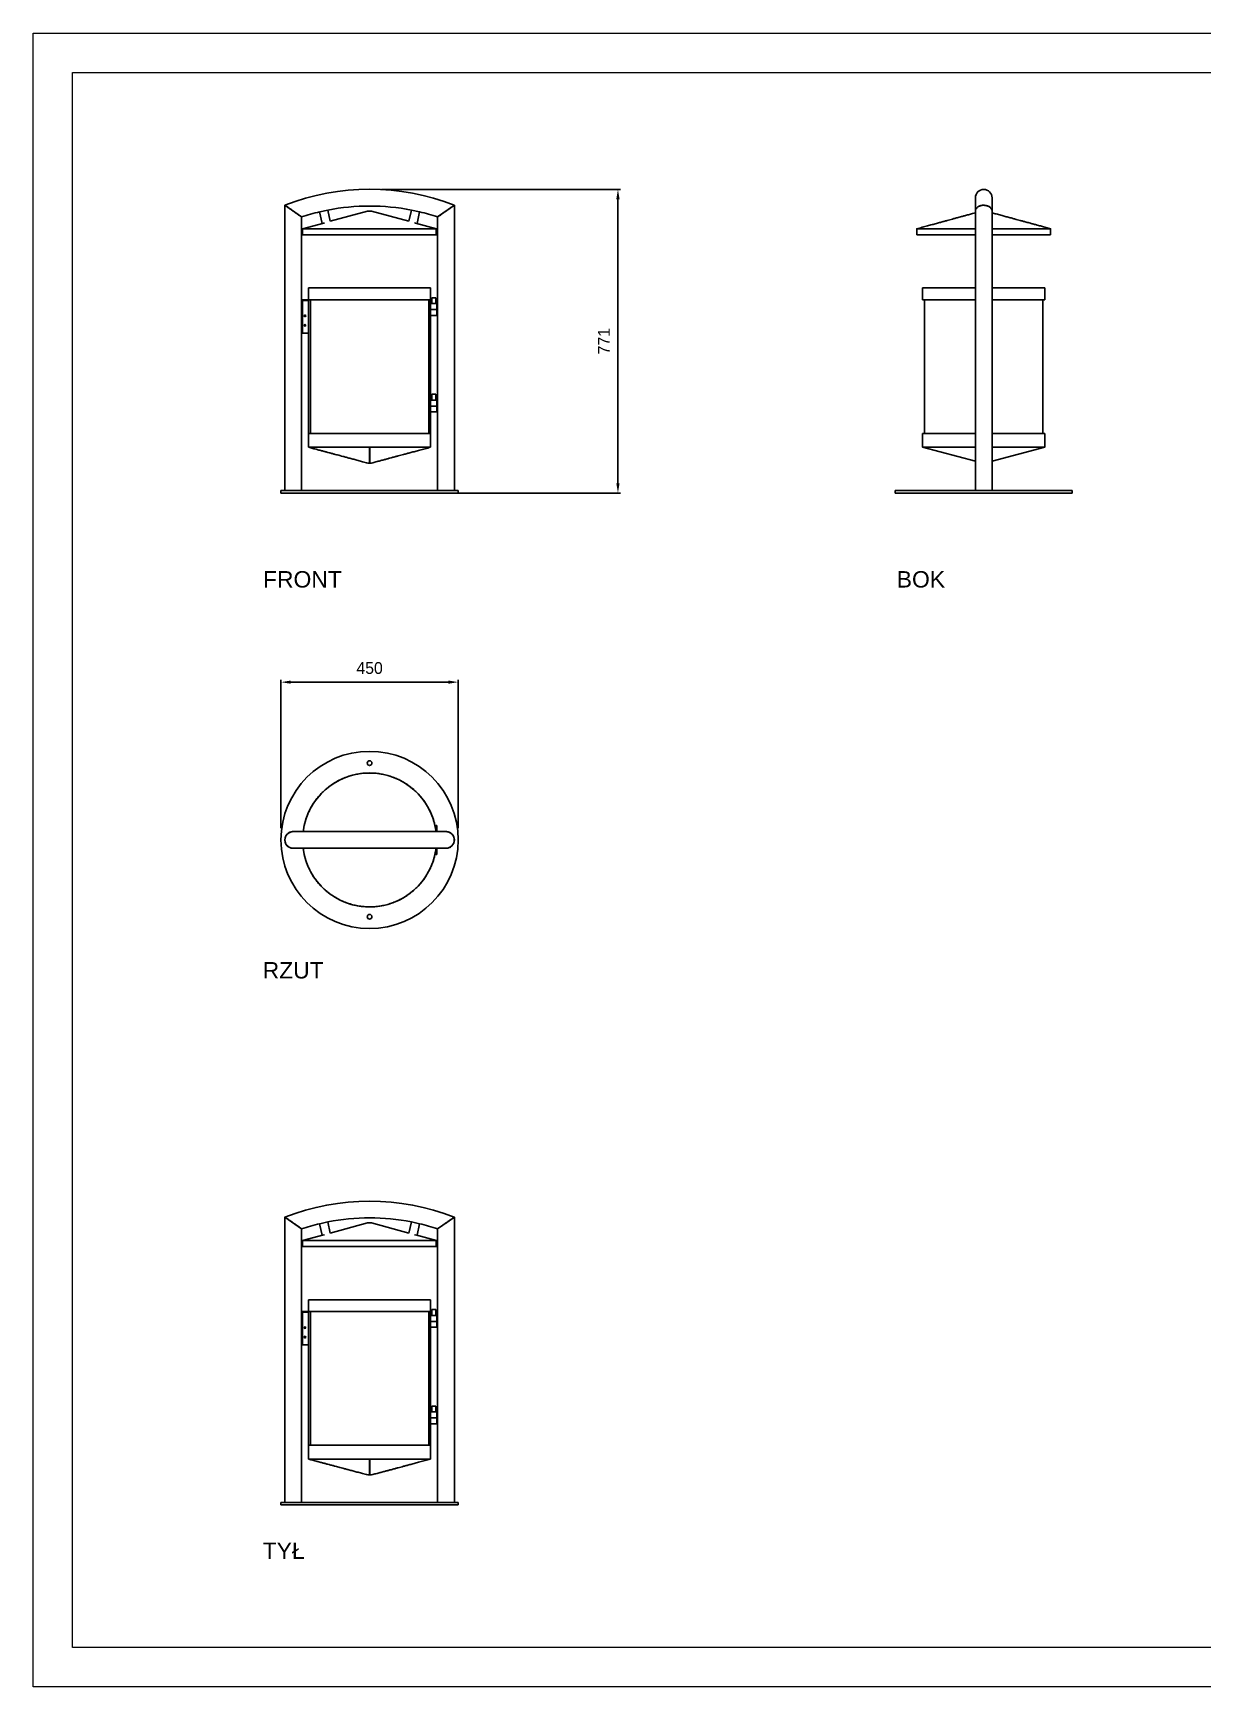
# Model space of a CAD drawing. Header units: millimetres. Extents: x -4332 to 1608, y -2326 to 1874.
# Drawn here: x -4332 to -1362, y -2326 to 1874 of the extents above; entities that cross this region are included whole.
import ezdxf

# ---------------------------------------------------------------- set-up
doc = ezdxf.new("R2010")
doc.units = ezdxf.units.MM
doc.header["$PDSIZE"] = -1
doc.layers.add('tabelka', color=155, linetype='Continuous')
doc.layers.add('WYMIAR', color=96, linetype='Continuous')
doc.dimstyles.new('1-1', dxfattribs={"dimtxt": 30, "dimasz": 25, "dimexe": 6.25, "dimexo": 30, "dimgap": 20.625, "dimtad": 1, "dimdec": 1, "dimtxsty": 'Standard', "dimcen": 0, "dimclrd": 2, "dimclre": 2, "dimclrt": 2, "dimadec": 0, "dimazin": 0, "dimtfac": 1, "dimtdec": 1, "dimtmove": 0, "dimatfit": 3, "dimfxl": 0, "dimarcsym": 0})

# ---------------------------------------------------------------- blocks, each defined once
blk = doc.blocks.new('front')
for p, q in [((-3693.3, 1437.1), (-3693.3, 712.2)), ((-3693.3, 1437.1), (-3650.9, 1407.4)), ((-3305.3, 1407.4), (-3262.9, 1437.1)), ((-3262.9, 712.2), (-3262.9, 1437.1)), ((-3650.9, 712.2), (-3650.9, 1407.1)), ((-3594.3, 1391.9), (-3648.1, 1377.2)), ((-3605, 1420.2), (-3598.6, 1391)), ((-3584.4, 1424.8), (-3604.8, 1420.3)), ((-3592.3, 1392.3), (-3598.6, 1391)), ((-3578, 1396.3), (-3584.1, 1424.7)), ((-3483.1, 1422.2), (-3578, 1396.3)), ((-3473.1, 1422.2), (-3378.2, 1396.3)), ((-3372, 1424.7), (-3378.2, 1396.3)), ((-3351.4, 1420.3), (-3371.8, 1424.8)), ((-3357.5, 1391), (-3363.9, 1392.3)), ((-3361.9, 1391.9), (-3308.1, 1377.2)), ((-3357.5, 1391), (-3351.2, 1420.2)), ((-3305.3, 1407.1), (-3305.3, 712.2)), ((-3648.1, 1377.2), (-3648.1, 1362.2)), ((-3648.1, 1377.2), (-3648.1, 1377.2)), ((-3648.1, 1377.2), (-3308.8, 1377.2)), ((-3648.1, 1362.2), (-3308.8, 1362.2)), ((-3308.8, 1377.2), (-3308.8, 1362.2)), ((-3308.7, 1362.2), (-3308.8, 1362.2)), ((-3308.7, 1377.2), (-3308.7, 1362.2)), ((-3308.7, 1377.2), (-3308.1, 1377.2)), ((-3308.7, 1377.2), (-3308.7, 1377.2)), ((-3308.7, 1362.2), (-3308.1, 1362.2)), ((-3308.1, 1362.2), (-3308.1, 1377.2)), ((-3633.1, 1227.2), (-3633.1, 1197.2)), ((-3633.1, 1227.2), (-3323.4, 1227.2)), ((-3323.4, 1227.2), (-3323.4, 1197.2)), ((-3323.4, 1227.2), (-3323.3, 1227.2)), ((-3323.3, 1227.2), (-3323.3, 1197.2)), ((-3323.3, 1227.2), (-3323.1, 1227.2)), ((-3323.1, 1197.2), (-3323.1, 1227.2)), ((-3648.1, 1195.2), (-3648.1, 1197.2)), ((-3648.1, 1197.2), (-3641.1, 1197.2)), ((-3641.1, 1195.2), (-3648.1, 1195.2)), ((-3648.1, 1112.2), (-3648.1, 1195.2)), ((-3641.1, 1197.2), (-3641.1, 1195.2)), ((-3641.1, 1197.2), (-3640.1, 1197.2)), ((-3641.1, 1195.2), (-3640.1, 1195.2)), ((-3640.1, 1195.2), (-3640.1, 1197.2)), ((-3640.1, 1197.2), (-3633.1, 1197.2)), ((-3633.1, 1195.2), (-3640.1, 1195.2)), ((-3633.1, 1197.2), (-3632.4, 1197.2)), ((-3633.1, 1197.2), (-3633.1, 857.2)), ((-3632.4, 1197.2), (-3323.8, 1197.2)), ((-3628.1, 1197.2), (-3628.1, 857.4)), ((-3328.1, 1197.2), (-3328.1, 857.4)), ((-3323.8, 1197.2), (-3323.1, 1197.2)), ((-3323.1, 1197.2), (-3323.1, 1172.2)), ((-3323.1, 1187.2), (-3307.1, 1187.2)), ((-3320.1, 1202.2), (-3320.1, 1187.2)), ((-3320.1, 1202.2), (-3310.1, 1202.2)), ((-3310.1, 1187.2), (-3310.1, 1202.2)), ((-3307.1, 1187.2), (-3307.1, 1172.2)), ((-3323.1, 1172.2), (-3323.1, 1157.2)), ((-3323.1, 1172.2), (-3307.1, 1172.2)), ((-3323.1, 1157.2), (-3307.1, 1157.2)), ((-3323.1, 1157.2), (-3323.1, 857.2)), ((-3307.1, 1172.2), (-3307.1, 1157.2)), ((-3648.1, 1112.2), (-3633.1, 1112.2)), ((-3323.1, 942.2), (-3307.1, 942.2)), ((-3323.1, 927.2), (-3323.1, 912.2)), ((-3323.1, 927.2), (-3307.1, 927.2)), ((-3320.1, 957.2), (-3320.1, 942.2)), ((-3320.1, 957.2), (-3310.1, 957.2)), ((-3310.1, 942.2), (-3310.1, 957.2)), ((-3307.1, 942.2), (-3307.1, 927.2)), ((-3307.1, 927.2), (-3307.1, 912.2)), ((-3323.1, 912.2), (-3307.1, 912.2)), ((-3633.1, 857.2), (-3633.1, 822.4)), ((-3633.1, 857.2), (-3632.4, 857.2)), ((-3632.4, 857.4), (-3323.8, 857.4)), ((-3323.8, 857.2), (-3323.1, 857.2)), ((-3323.1, 822.4), (-3323.1, 857.2)), ((-3323.1, 857.2), (-3323.1, 822.4)), ((-3323.1, 857.2), (-3323.1, 822.4)), ((-3633.1, 822.4), (-3633.1, 822.4)), ((-3633.1, 822.4), (-3323.1, 822.4)), ((-3478.6, 782.4), (-3478.6, 822.4)), ((-3477.6, 822.4), (-3477.6, 782.4)), ((-3323.1, 822.4), (-3323.1, 822.4)), ((-3478.5, 787.2), (-3478.6, 782.4)), ((-3477.7, 787.2), (-3477.6, 782.4)), ((-3703.1, 712.2), (-3703.1, 706.2)), ((-3703.1, 712.2), (-3253.1, 712.2)), ((-3703.1, 706.2), (-3253.1, 706.2)), ((-3253.1, 706.2), (-3253.1, 712.2))]:
    blk.add_line(p, q)
for centre in [(-3642.1, 1156.2), (-3642.1, 1132.2)]:
    blk.add_circle(centre, 2)
for radius, start, end in [(591.7, 68.6916, 111.3058), (549.3, 78.8656, 101.1344), (549.3, 103.3564, 108.316), (549.3, 71.6825, 76.6436)]:
    blk.add_arc((-3478.1, 885.8), radius, start, end)
for points, knots in [([(-3650.7, 1407.2), (-3650.7, 1407.2), (-3650.8, 1407.3), (-3651.4, 1407.7), (-3652.3, 1408.4), (-3653.6, 1409.3), (-3655.3, 1410.5), (-3657.4, 1411.9), (-3659.9, 1413.7), (-3662.9, 1415.8), (-3666.4, 1418.2), (-3670.2, 1420.9), (-3674.3, 1423.8), (-3678.5, 1426.7), (-3682.3, 1429.4), (-3685.5, 1431.7), (-3688, 1433.4), (-3690, 1434.8), (-3691.5, 1435.9), (-3692.6, 1436.6), (-3693.1, 1437), (-3693.1, 1436.9), (-3693, 1436.9)], [0, 0, 0, 0, 0.037899, 0.076272, 0.115657, 0.156162, 0.197561, 0.24431, 0.29202, 0.347887, 0.404939, 0.470375, 0.53743, 0.607981, 0.680801, 0.735599, 0.791863, 0.838048, 0.885495, 0.93173, 0.979659, 1, 1, 1, 1]), ([(-3263.1, 1437), (-3263.1, 1437), (-3263, 1437), (-3263.3, 1436.8), (-3263.9, 1436.4), (-3265, 1435.6), (-3266.4, 1434.7), (-3268.2, 1433.4), (-3270.3, 1431.9), (-3273, 1430), (-3276, 1427.9), (-3279.4, 1425.5), (-3283.2, 1422.8), (-3287.3, 1420), (-3291.4, 1417.1), (-3295.2, 1414.4), (-3298.4, 1412.2), (-3300.8, 1410.5), (-3302.7, 1409.1), (-3304.2, 1408.1), (-3305.1, 1407.5), (-3305.5, 1407.2), (-3305.5, 1407.2), (-3305.4, 1407.2)], [0, 0, 0, 0, 0.002536, 0.045384, 0.085641, 0.125914, 0.16821, 0.210529, 0.258363, 0.306223, 0.362236, 0.418274, 0.483429, 0.548593, 0.619978, 0.691317, 0.747369, 0.80337, 0.849343, 0.895278, 0.941554, 0.9878, 1, 1, 1, 1]), ([(-3483.1, 1422.2), (-3483, 1422.2), (-3482.9, 1422.2), (-3481.8, 1422.2), (-3480.2, 1422.2), (-3478.3, 1422.2), (-3476.4, 1422.2), (-3474.7, 1422.2), (-3473.5, 1422.2), (-3473.2, 1422.2), (-3473.1, 1422.2)], [0, 0, 0, 0, 0.125, 0.249999, 0.375, 0.5, 0.625003, 0.750001, 0.875003, 1, 1, 1, 1]), ([(-3308.1, 1377.2), (-3308.2, 1377.2), (-3308.4, 1377.2), (-3310.1, 1377.2), (-3312.7, 1377.2), (-3316.4, 1377.2), (-3321, 1377.2), (-3326.6, 1377.2), (-3333.2, 1377.2), (-3340.6, 1377.2), (-3348.9, 1377.2), (-3358, 1377.2), (-3367.8, 1377.2), (-3378.3, 1377.2), (-3389.5, 1377.2), (-3401.1, 1377.2), (-3413.2, 1377.2), (-3425.8, 1377.2), (-3438.6, 1377.2), (-3451.7, 1377.2), (-3465, 1377.2), (-3478.3, 1377.2), (-3491.7, 1377.2), (-3504.9, 1377.2), (-3518, 1377.2), (-3530.9, 1377.2), (-3543.4, 1377.2), (-3555.5, 1377.2), (-3567.1, 1377.2), (-3578.2, 1377.2), (-3588.7, 1377.2), (-3598.5, 1377.2), (-3607.6, 1377.2), (-3615.8, 1377.2), (-3623.2, 1377.2), (-3629.7, 1377.2), (-3635.3, 1377.2), (-3639.9, 1377.2), (-3643.6, 1377.2), (-3646.2, 1377.2), (-3647.8, 1377.2), (-3648, 1377.2), (-3648.1, 1377.2)], [0, 0, 0, 0, 0.025, 0.05, 0.075, 0.1, 0.125, 0.15, 0.175, 0.2, 0.225, 0.25, 0.275, 0.3, 0.325, 0.35, 0.375, 0.4, 0.425, 0.45, 0.475, 0.5, 0.525, 0.55, 0.575, 0.6, 0.625, 0.65, 0.675, 0.7, 0.725, 0.75, 0.775, 0.8, 0.825, 0.85, 0.875, 0.9, 0.925, 0.95, 0.975, 1, 1, 1, 1]), ([(-3633.1, 822.4), (-3629.3, 821.4), (-3622.2, 819.5), (-3611.9, 816.8), (-3602.6, 814.3), (-3594.2, 812), (-3587.1, 810.1), (-3581.3, 808.6), (-3576.7, 807.4), (-3572.6, 806.3), (-3568.8, 805.3), (-3564.6, 804.1), (-3559.4, 802.8), (-3553, 801), (-3545.6, 799.1), (-3537.3, 796.9), (-3528.1, 794.4), (-3518.1, 791.7), (-3507.2, 788.8), (-3495.4, 785.7), (-3487.3, 783.5), (-3483.1, 782.4)], [0, 0, 0, 0, 0.074673, 0.143151, 0.205436, 0.261527, 0.311424, 0.346284, 0.377319, 0.404531, 0.427991, 0.452433, 0.4891, 0.531996, 0.581117, 0.636461, 0.698023, 0.764533, 0.837033, 0.915521, 1, 1, 1, 1]), ([(-3478.6, 822.4), (-3482.6, 822.4), (-3490.7, 822.4), (-3502.8, 822.4), (-3514.8, 822.4), (-3526.5, 822.4), (-3537.9, 822.4), (-3548.9, 822.4), (-3559.5, 822.4), (-3569.6, 822.4), (-3579.1, 822.4), (-3588.1, 822.4), (-3596.3, 822.4), (-3603.8, 822.4), (-3610.6, 822.4), (-3616.5, 822.4), (-3621.5, 822.4), (-3625.7, 822.4), (-3629, 822.4), (-3631.4, 822.4), (-3632.8, 822.4), (-3633, 822.4), (-3633.1, 822.4)], [0, 0, 0, 0, 0.0500515, 0.100103, 0.150154, 0.2002057, 0.2502573, 0.3003087, 0.3503603, 0.4004115, 0.4504632, 0.5005146, 0.550566, 0.6006176, 0.6506687, 0.7007204, 0.7507718, 0.8008232, 0.8508748, 0.900926, 0.9509776, 1, 1, 1, 1]), ([(-3478.5, 787.2), (-3478.5, 789.9), (-3478.6, 795.2), (-3478.6, 803.2), (-3478.6, 811.2), (-3478.6, 817.6), (-3478.6, 821.3), (-3478.6, 822.4)], [0, 0, 0, 0, 0.227476, 0.45495, 0.682424, 0.909898, 1, 1, 1, 1]), ([(-3477.6, 822.4), (-3477.6, 821.3), (-3477.6, 817.6), (-3477.6, 811.2), (-3477.6, 803.2), (-3477.6, 795.2), (-3477.7, 789.9), (-3477.7, 787.2)], [0, 0, 0, 0, 0.090102, 0.317576, 0.54505, 0.772524, 1, 1, 1, 1]), ([(-3323.1, 822.4), (-3323.2, 822.4), (-3323.3, 822.4), (-3324.8, 822.4), (-3327.1, 822.4), (-3330.4, 822.4), (-3334.6, 822.4), (-3339.7, 822.4), (-3345.6, 822.4), (-3352.3, 822.4), (-3359.9, 822.4), (-3368.1, 822.4), (-3377, 822.4), (-3386.6, 822.4), (-3396.7, 822.4), (-3407.3, 822.4), (-3418.3, 822.4), (-3429.7, 822.4), (-3441.4, 822.4), (-3453.3, 822.4), (-3465.4, 822.4), (-3473.5, 822.4), (-3477.6, 822.4)], [0, 0, 0, 0, 0.0490224, 0.099074, 0.1491252, 0.1991768, 0.2492282, 0.2992796, 0.3493313, 0.3993824, 0.449434, 0.4994854, 0.5495368, 0.5995885, 0.6496397, 0.6996913, 0.7497427, 0.7997943, 0.849846, 0.899897, 0.9499485, 1, 1, 1, 1]), ([(-3473.1, 782.4), (-3469.3, 783.4), (-3462.2, 785.3), (-3451.9, 788), (-3442.6, 790.5), (-3434.2, 792.8), (-3427.1, 794.7), (-3421.3, 796.2), (-3416.7, 797.4), (-3412.6, 798.5), (-3408.8, 799.5), (-3404.4, 800.7), (-3398.6, 802.3), (-3391.3, 804.2), (-3382.7, 806.5), (-3373.1, 809.1), (-3362.2, 812), (-3350.2, 815.2), (-3337, 818.7), (-3327.9, 821.1), (-3323.1, 822.4)], [0, 0, 0, 0, 0.074662, 0.143141, 0.205438, 0.261549, 0.311469, 0.346343, 0.37739, 0.404608, 0.428068, 0.452511, 0.49383, 0.542898, 0.599713, 0.664275, 0.736585, 0.816642, 0.904447, 1, 1, 1, 1]), ([(-3483, 782.4), (-3483, 782.4), (-3482.9, 782.4), (-3482, 782.4), (-3480.5, 782.4), (-3479.2, 782.4), (-3478.6, 782.4)], [0, 0, 0, 0, 0.225241, 0.483493, 0.741752, 1, 1, 1, 1]), ([(-3477.9, 782.4), (-3478, 782.4), (-3478.1, 782.4), (-3478.2, 782.4), (-3478.2, 782.4)], [0, 0, 0, 0, 0.499983, 1, 1, 1, 1]), ([(-3477.6, 782.4), (-3477, 782.4), (-3475.7, 782.4), (-3474.2, 782.4), (-3473.2, 782.4), (-3473.2, 782.4), (-3473.1, 782.4)], [0, 0, 0, 0, 0.258232, 0.516474, 0.77471, 1, 1, 1, 1])]:
    blk.add_open_spline(points, degree=3, knots=knots)
blk.add_open_spline([(-3477.7, 787.2), (-3477.8, 787.2), (-3478.1, 787.2), (-3478.3, 787.2), (-3478.5, 787.2)], degree=3)
blk = doc.blocks.new('bok')
for p, q in [((-1940.2, 1456.2), (-1940.2, 1422.2)), ((-1897.8, 1422.3), (-1897.8, 1456.2)), ((-1940.2, 1422.2), (-1940.2, 712.2)), ((-1897.8, 712.2), (-1897.8, 1422.2)), ((-2089, 1377.2), (-2089, 1362.2)), ((-2089, 1377.2), (-2089, 1377.2)), ((-2089, 1377.2), (-1940.2, 1377.2)), ((-2089, 1362.2), (-1940.2, 1362.2)), ((-1897.8, 1377.2), (-1793.2, 1377.2)), ((-1897.8, 1362.2), (-1749, 1362.2)), ((-1749, 1362.2), (-1749, 1377.2)), ((-1749, 1377.2), (-1749, 1377.2)), ((-2074, 1227.2), (-2074, 1197.2)), ((-2074, 1227.2), (-1940.2, 1227.2)), ((-1897.8, 1227.2), (-1764, 1227.2)), ((-1764, 1197.2), (-1764, 1227.2)), ((-2074, 1197.2), (-1940.2, 1197.2)), ((-2069, 1197.2), (-2069, 857.4)), ((-1897.8, 1197.2), (-1764, 1197.2)), ((-1769, 857.4), (-1769, 1197.2)), ((-2074, 857.4), (-2074, 822.4)), ((-2074, 857.4), (-1940.2, 857.4)), ((-1897.8, 857.4), (-1764, 857.4)), ((-1764, 822.4), (-1764, 857.4)), ((-2074, 822.4), (-2074, 822.4)), ((-2074, 822.4), (-1940.2, 786.7)), ((-2074, 822.4), (-1940.2, 822.4)), ((-1897.8, 822.4), (-1765.8, 822.4)), ((-1897.8, 786.7), (-1764, 822.4)), ((-2144, 712.2), (-2144, 706.2)), ((-2144, 712.2), (-1694, 712.2)), ((-2144, 706.2), (-1694, 706.2)), ((-1694, 706.2), (-1694, 712.2))]:
    blk.add_line(p, q)
blk.add_arc((-1919, 1456.2), 21.2, 0, 180)
blk.add_ellipse((-1919, 1422.2), major_axis=(21.2, 0), ratio=0.701754, start_param=0, end_param=3.141593)
for points, knots in [([(-1897.9, 1422.1), (-1897.8, 1422.6), (-1897.8, 1424.2), (-1898.6, 1426.7), (-1900.3, 1429.4), (-1902.5, 1431.7), (-1905, 1433.4), (-1907.8, 1434.8), (-1910.7, 1435.9), (-1914, 1436.6), (-1917.3, 1437), (-1920.5, 1437), (-1923.6, 1436.7), (-1926.4, 1436.1), (-1929.1, 1435.2), (-1931.6, 1434.1), (-1934, 1432.8), (-1936, 1431.1), (-1937.8, 1429.1), (-1939.2, 1426.9), (-1940, 1424.5), (-1940.1, 1423), (-1940.1, 1422.2)], [0, 0, 0, 0, 0.037879, 0.108559, 0.181511, 0.236408, 0.292775, 0.339044, 0.386577, 0.432896, 0.480913, 0.522137, 0.564647, 0.604577, 0.645524, 0.688388, 0.732214, 0.781255, 0.83134, 0.888881, 0.947685, 1, 1, 1, 1]), ([(-1940.2, 1417.8), (-1942.6, 1417.1), (-1948.5, 1415.5), (-1957.5, 1413.1), (-1966.8, 1410.6), (-1974.5, 1408.4), (-1980.9, 1406.7), (-1986, 1405.3), (-1990.5, 1404.1), (-1994.6, 1403), (-1999.3, 1401.7), (-2005, 1400.1), (-2012.1, 1398.2), (-2020.2, 1396), (-2029.3, 1393.5), (-2039.4, 1390.7), (-2050.4, 1387.7), (-2062.4, 1384.5), (-2075.3, 1380.9), (-2084.3, 1378.5), (-2089, 1377.2)], [0, 0, 0, 0, 0.049805, 0.118889, 0.181113, 0.23647, 0.275144, 0.309572, 0.339754, 0.365771, 0.392875, 0.43353, 0.481083, 0.535532, 0.596879, 0.665124, 0.738863, 0.819255, 0.906301, 1, 1, 1, 1]), ([(-1749, 1377.2), (-1753.1, 1378.4), (-1760.9, 1380.5), (-1772.2, 1383.6), (-1782.5, 1386.4), (-1791.8, 1388.9), (-1799.5, 1391), (-1805.9, 1392.8), (-1811, 1394.2), (-1815.5, 1395.4), (-1819.6, 1396.5), (-1824.3, 1397.8), (-1830, 1399.3), (-1837.1, 1401.3), (-1845.2, 1403.5), (-1854.3, 1406), (-1864.4, 1408.7), (-1875.4, 1411.7), (-1886.7, 1414.8), (-1894.2, 1416.8), (-1897.8, 1417.8)], [0, 0, 0, 0, 0.0828075, 0.1587464, 0.2278165, 0.2900179, 0.3453507, 0.3840078, 0.4184246, 0.448601, 0.474616, 0.5017209, 0.542383, 0.5899516, 0.6444248, 0.7057982, 0.7740668, 0.8478231, 0.9282221, 1, 1, 1, 1]), ([(-1940.2, 1377.2), (-1942, 1377.2), (-1948.2, 1377.2), (-1958.6, 1377.2), (-1971.5, 1377.2), (-1984, 1377.2), (-1996.2, 1377.2), (-2007.8, 1377.2), (-2018.9, 1377.2), (-2029.4, 1377.2), (-2039.2, 1377.2), (-2048.3, 1377.2), (-2056.5, 1377.2), (-2064, 1377.2), (-2070.5, 1377.2), (-2076.1, 1377.2), (-2080.7, 1377.2), (-2084.4, 1377.2), (-2087, 1377.2), (-2088.5, 1377.2), (-2089.1, 1377.2), (-2089, 1377.2), (-2089, 1377.2)], [0, 0, 0, 0, 0.022005, 0.076281, 0.130558, 0.184834, 0.239111, 0.293388, 0.347664, 0.401941, 0.456217, 0.510494, 0.56477, 0.619047, 0.673323, 0.7276, 0.781876, 0.836153, 0.890429, 0.944706, 0.998983, 1, 1, 1, 1]), ([(-1749, 1377.2), (-1749, 1377.2), (-1748.8, 1377.2), (-1749.4, 1377.2), (-1750.9, 1377.2), (-1753.5, 1377.2), (-1757.2, 1377.2), (-1761.8, 1377.2), (-1767.4, 1377.2), (-1773.9, 1377.2), (-1781.4, 1377.2), (-1789.7, 1377.2), (-1798.7, 1377.2), (-1808.5, 1377.2), (-1819, 1377.2), (-1830.1, 1377.2), (-1841.8, 1377.2), (-1853.9, 1377.2), (-1866.4, 1377.2), (-1879.3, 1377.2), (-1889.8, 1377.2), (-1896, 1377.2), (-1897.8, 1377.2)], [0, 0, 0, 0, 0.001017, 0.055294, 0.109571, 0.163847, 0.218124, 0.2724, 0.326677, 0.380953, 0.43523, 0.489506, 0.543783, 0.598059, 0.652336, 0.706612, 0.760889, 0.815166, 0.869442, 0.923719, 0.977995, 1, 1, 1, 1]), ([(-1940.2, 822.4), (-1941.3, 822.4), (-1946.4, 822.4), (-1955.4, 822.4), (-1967.1, 822.4), (-1978.5, 822.4), (-1989.6, 822.4), (-2000.2, 822.4), (-2010.3, 822.4), (-2019.8, 822.4), (-2028.8, 822.4), (-2037, 822.4), (-2044.5, 822.4), (-2051.3, 822.4), (-2057.2, 822.4), (-2062.3, 822.4), (-2066.5, 822.4), (-2069.8, 822.4), (-2072.2, 822.4), (-2073.7, 822.4), (-2073.9, 822.4), (-2074, 822.4)], [0, 0, 0, 0, 0.014824, 0.069556, 0.124288, 0.17902, 0.233752, 0.288484, 0.343216, 0.397948, 0.45268, 0.507412, 0.562144, 0.616876, 0.671608, 0.72634, 0.781072, 0.835804, 0.890536, 0.945268, 1, 1, 1, 1]), ([(-1764, 822.4), (-1764.1, 822.4), (-1764.3, 822.4), (-1765.8, 822.4), (-1768.2, 822.4), (-1771.5, 822.4), (-1775.8, 822.4), (-1780.9, 822.4), (-1786.9, 822.4), (-1793.7, 822.4), (-1801.2, 822.4), (-1809.5, 822.4), (-1818.5, 822.4), (-1828, 822.4), (-1838.2, 822.4), (-1848.8, 822.4), (-1859.9, 822.4), (-1871.3, 822.4), (-1883, 822.4), (-1891.9, 822.4), (-1896.8, 822.4), (-1897.8, 822.4)], [0, 0, 0, 0, 0.054855, 0.10971, 0.164565, 0.21942, 0.274275, 0.329131, 0.383986, 0.438841, 0.493696, 0.548551, 0.603406, 0.658261, 0.713116, 0.767971, 0.822826, 0.877681, 0.932537, 0.987392, 1, 1, 1, 1])]:
    blk.add_open_spline(points, degree=3, knots=knots)
blk = doc.blocks.new('rzut')
for p, q in [((-3284.2, -153.6), (-3672, -153.6)), ((-3307.1, -137.8), (-3312.2, -137.8)), ((-3307.1, -153.6), (-3307.1, -137.8)), ((-3672, -196), (-3284.2, -196)), ((-3307.1, -211.8), (-3307.1, -196)), ((-3312.2, -211.8), (-3307.1, -211.8))]:
    blk.add_line(p, q)
for centre, radius in [((-3478.1, -174.8), 225), ((-3478.1, 20.2), 6), ((-3478.1, -369.8), 6)]:
    blk.add_circle(centre, radius)
for centre, radius, start, end in [((-3478.1, -174.8), 170, 7.1638, 172.8362), ((-3672.1, -174.8), 21.2, 89.9983, 270.0014), ((-3284.1, -174.8), 21.2, 0, 89.9995), ((-3478.1, -174.8), 170, 187.1638, 352.8362), ((-3284.1, -174.8), 21.2, 269.9996, 0)]:
    blk.add_arc(centre, radius, start, end)
for points, knots in [([(-3646.6, -153.6), (-3646.4, -151.8), (-3645.8, -145.6), (-3643.5, -135.1), (-3640, -122.3), (-3635.3, -109.7), (-3629.7, -97.6), (-3623.2, -86), (-3615.8, -74.8), (-3607.6, -64.4), (-3598.5, -54.5), (-3588.7, -45.5), (-3578.2, -37.2), (-3567.1, -29.8), (-3555.5, -23.2), (-3543.4, -17.6), (-3530.9, -13), (-3518, -9.4), (-3504.9, -6.7), (-3491.7, -5.2), (-3478.3, -4.6), (-3465, -5.1), (-3451.7, -6.7), (-3438.6, -9.3), (-3425.8, -12.9), (-3413.2, -17.5), (-3401.1, -23), (-3389.5, -29.5), (-3378.3, -36.9), (-3367.8, -45.2), (-3358, -54.2), (-3348.9, -64), (-3340.6, -74.4), (-3333.2, -85.5), (-3326.6, -97.2), (-3321, -109.3), (-3316.4, -121.8), (-3312.8, -134.6), (-3310.5, -145.3), (-3309.8, -151.6), (-3309.5, -153.6)], [0, 0, 0, 0, 0.011002, 0.038141, 0.065279, 0.092417, 0.119556, 0.146694, 0.173832, 0.200971, 0.228109, 0.255247, 0.282386, 0.309524, 0.336662, 0.3638, 0.390939, 0.418077, 0.445215, 0.472354, 0.499492, 0.52663, 0.553769, 0.580907, 0.608045, 0.635184, 0.662322, 0.68946, 0.716598, 0.743737, 0.770875, 0.798013, 0.825152, 0.85229, 0.879428, 0.906567, 0.933705, 0.960844, 0.987982, 1, 1, 1, 1]), ([(-3671.9, -195.9), (-3672.7, -195.9), (-3674.9, -196), (-3678.5, -195.1), (-3682.3, -193.5), (-3685.5, -191.2), (-3688, -188.8), (-3690, -186), (-3691.5, -183.1), (-3692.6, -179.8), (-3693.1, -176.5), (-3693.1, -173.2), (-3692.7, -170.2), (-3691.8, -167.3), (-3690.6, -164.6), (-3689, -162.1), (-3687.1, -159.8), (-3684.7, -157.7), (-3681.9, -155.9), (-3678.7, -154.6), (-3675.3, -153.7), (-3673, -153.7), (-3671.9, -153.6)], [0, 0, 0, 0, 0.037396, 0.10794, 0.180752, 0.235543, 0.291802, 0.337981, 0.385423, 0.431652, 0.479577, 0.520721, 0.56315, 0.603003, 0.643871, 0.686653, 0.730394, 0.779341, 0.829329, 0.88676, 0.945451, 1, 1, 1, 1]), ([(-3284.2, -153.7), (-3283.2, -153.7), (-3280.7, -153.7), (-3276.9, -154.7), (-3272.8, -156.7), (-3269.6, -159.2), (-3267.1, -162.1), (-3265.3, -165), (-3264, -168.2), (-3263.2, -171.6), (-3263, -175), (-3263.2, -178.1), (-3263.9, -181), (-3265, -183.8), (-3266.4, -186.4), (-3268.2, -188.8), (-3270.3, -191), (-3273, -192.9), (-3276, -194.5), (-3279.4, -195.6), (-3282.2, -196.1), (-3283.9, -195.9), (-3284.2, -195.9)], [0, 0, 0, 0, 0.049196, 0.123171, 0.192491, 0.264456, 0.312408, 0.361649, 0.409658, 0.459469, 0.501625, 0.545169, 0.584908, 0.625699, 0.667527, 0.710313, 0.757653, 0.806005, 0.86143, 0.918052, 0.98243, 1, 1, 1, 1]), ([(-3309.5, -196), (-3309.8, -197.9), (-3310.5, -204.3), (-3312.8, -215), (-3316.4, -227.8), (-3321, -240.3), (-3326.6, -252.4), (-3333.2, -264.1), (-3340.6, -275.1), (-3348.9, -285.6), (-3358, -295.4), (-3367.8, -304.4), (-3378.3, -312.7), (-3389.5, -320.1), (-3401.1, -326.6), (-3413.2, -332.1), (-3425.8, -336.7), (-3438.6, -340.3), (-3451.7, -342.9), (-3465, -344.5), (-3478.3, -345), (-3491.7, -344.4), (-3504.9, -342.8), (-3518, -340.2), (-3530.9, -336.6), (-3543.4, -331.9), (-3555.5, -326.3), (-3567.1, -319.8), (-3578.2, -312.4), (-3588.7, -304.1), (-3598.5, -295), (-3607.6, -285.2), (-3615.8, -274.7), (-3623.2, -263.6), (-3629.7, -252), (-3635.3, -239.9), (-3640, -227.3), (-3643.5, -214.5), (-3645.8, -204), (-3646.4, -197.8), (-3646.6, -196)], [0, 0, 0, 0, 0.012018, 0.039156, 0.066295, 0.093433, 0.120572, 0.14771, 0.174848, 0.201987, 0.229125, 0.256263, 0.283402, 0.31054, 0.337678, 0.364816, 0.391955, 0.419093, 0.446231, 0.47337, 0.500508, 0.527646, 0.554785, 0.581923, 0.609061, 0.6362, 0.663338, 0.690476, 0.717614, 0.744753, 0.771891, 0.799029, 0.826168, 0.853306, 0.880444, 0.907583, 0.934721, 0.961859, 0.988998, 1, 1, 1, 1])]:
    blk.add_open_spline(points, degree=3, knots=knots)
blk = doc.blocks.new('tyl')
for p, q in [((-3693.3, -1132.5), (-3693.3, -1857.4)), ((-3693.3, -1132.5), (-3650.9, -1162.3)), ((-3305.3, -1162.3), (-3262.9, -1132.5)), ((-3262.9, -1857.4), (-3262.9, -1132.5)), ((-3650.9, -1857.4), (-3650.9, -1162.5)), ((-3605, -1149.4), (-3598.6, -1178.6)), ((-3584.4, -1144.9), (-3604.8, -1149.3)), ((-3578, -1173.3), (-3584.1, -1144.9)), ((-3483.1, -1147.4), (-3578, -1173.3)), ((-3473.1, -1147.4), (-3378.2, -1173.3)), ((-3372, -1144.9), (-3378.2, -1173.3)), ((-3351.4, -1149.3), (-3371.8, -1144.9)), ((-3357.5, -1178.6), (-3351.2, -1149.4)), ((-3305.3, -1162.5), (-3305.3, -1857.4)), ((-3594.3, -1177.7), (-3648.1, -1192.4)), ((-3648.1, -1192.4), (-3648.1, -1207.4)), ((-3648.1, -1192.4), (-3648.1, -1192.4)), ((-3648.1, -1192.4), (-3308.8, -1192.4)), ((-3648.1, -1207.4), (-3308.8, -1207.4)), ((-3592.3, -1177.3), (-3598.6, -1178.6)), ((-3357.5, -1178.6), (-3363.9, -1177.3)), ((-3361.9, -1177.7), (-3308.1, -1192.4)), ((-3308.8, -1192.4), (-3308.8, -1207.4)), ((-3308.7, -1207.4), (-3308.8, -1207.4)), ((-3308.7, -1192.4), (-3308.7, -1207.4)), ((-3308.7, -1192.4), (-3308.1, -1192.4)), ((-3308.7, -1192.4), (-3308.7, -1192.4)), ((-3308.7, -1207.4), (-3308.1, -1207.4)), ((-3308.1, -1207.4), (-3308.1, -1192.4)), ((-3633.1, -1342.4), (-3633.1, -1372.4)), ((-3633.1, -1342.4), (-3323.4, -1342.4)), ((-3323.4, -1342.4), (-3323.4, -1372.4)), ((-3323.4, -1342.4), (-3323.3, -1342.4)), ((-3323.3, -1342.4), (-3323.3, -1372.4)), ((-3323.3, -1342.4), (-3323.1, -1342.4)), ((-3323.1, -1372.4), (-3323.1, -1342.4)), ((-3648.1, -1374.4), (-3648.1, -1372.4)), ((-3648.1, -1372.4), (-3641.1, -1372.4)), ((-3641.1, -1374.4), (-3648.1, -1374.4)), ((-3648.1, -1457.4), (-3648.1, -1374.4)), ((-3641.1, -1372.4), (-3641.1, -1374.4)), ((-3641.1, -1372.4), (-3640.1, -1372.4)), ((-3641.1, -1374.4), (-3640.1, -1374.4)), ((-3640.1, -1374.4), (-3640.1, -1372.4)), ((-3640.1, -1372.4), (-3633.1, -1372.4)), ((-3633.1, -1374.4), (-3640.1, -1374.4)), ((-3633.1, -1372.4), (-3632.4, -1372.4)), ((-3633.1, -1372.4), (-3633.1, -1712.4)), ((-3632.4, -1372.4), (-3323.8, -1372.4)), ((-3628.1, -1372.4), (-3628.1, -1712.2)), ((-3328.1, -1372.4), (-3328.1, -1712.2)), ((-3323.8, -1372.4), (-3323.1, -1372.4)), ((-3323.1, -1372.4), (-3323.1, -1397.4)), ((-3323.1, -1382.4), (-3307.1, -1382.4)), ((-3320.1, -1367.4), (-3320.1, -1382.4)), ((-3320.1, -1367.4), (-3310.1, -1367.4)), ((-3310.1, -1382.4), (-3310.1, -1367.4)), ((-3307.1, -1382.4), (-3307.1, -1397.4)), ((-3323.1, -1397.4), (-3323.1, -1412.4)), ((-3323.1, -1397.4), (-3307.1, -1397.4)), ((-3323.1, -1412.4), (-3307.1, -1412.4)), ((-3323.1, -1412.4), (-3323.1, -1712.4)), ((-3307.1, -1397.4), (-3307.1, -1412.4)), ((-3648.1, -1457.4), (-3633.1, -1457.4)), ((-3323.1, -1627.4), (-3307.1, -1627.4)), ((-3320.1, -1612.4), (-3320.1, -1627.4)), ((-3320.1, -1612.4), (-3310.1, -1612.4)), ((-3310.1, -1627.4), (-3310.1, -1612.4)), ((-3307.1, -1627.4), (-3307.1, -1642.4)), ((-3323.1, -1642.4), (-3323.1, -1657.4)), ((-3323.1, -1642.4), (-3307.1, -1642.4)), ((-3323.1, -1657.4), (-3307.1, -1657.4)), ((-3307.1, -1642.4), (-3307.1, -1657.4)), ((-3633.1, -1712.4), (-3633.1, -1747.2)), ((-3633.1, -1712.4), (-3632.4, -1712.4)), ((-3632.4, -1712.2), (-3323.8, -1712.2)), ((-3323.8, -1712.4), (-3323.1, -1712.4)), ((-3323.1, -1747.2), (-3323.1, -1712.4)), ((-3323.1, -1712.4), (-3323.1, -1747.2)), ((-3323.1, -1712.4), (-3323.1, -1747.2)), ((-3633.1, -1747.2), (-3633.1, -1747.2)), ((-3633.1, -1747.2), (-3323.1, -1747.2)), ((-3478.6, -1787.2), (-3478.6, -1747.2)), ((-3477.6, -1747.2), (-3477.6, -1787.2)), ((-3323.1, -1747.2), (-3323.1, -1747.2)), ((-3478.5, -1782.4), (-3478.6, -1787.2)), ((-3477.7, -1782.4), (-3477.6, -1787.2)), ((-3703.1, -1857.4), (-3703.1, -1863.4)), ((-3703.1, -1857.4), (-3253.1, -1857.4)), ((-3703.1, -1863.4), (-3253.1, -1863.4)), ((-3253.1, -1863.4), (-3253.1, -1857.4))]:
    blk.add_line(p, q)
for centre in [(-3642.1, -1413.4), (-3642.1, -1437.4)]:
    blk.add_circle(centre, 2)
for radius, start, end in [(591.7, 68.6916, 111.3058), (549.3, 103.3564, 108.316), (549.3, 78.8656, 101.1344), (549.3, 71.6825, 76.6436)]:
    blk.add_arc((-3478.1, -1683.8), radius, start, end)
for points, knots in [([(-3650.7, -1162.4), (-3650.7, -1162.4), (-3650.8, -1162.3), (-3651.4, -1161.9), (-3652.3, -1161.2), (-3653.6, -1160.3), (-3655.3, -1159.1), (-3657.4, -1157.7), (-3659.9, -1155.9), (-3662.9, -1153.8), (-3666.4, -1151.4), (-3670.2, -1148.7), (-3674.3, -1145.8), (-3678.5, -1142.9), (-3682.3, -1140.2), (-3685.5, -1137.9), (-3688, -1136.2), (-3690, -1134.8), (-3691.5, -1133.7), (-3692.6, -1133), (-3693.1, -1132.6), (-3693.1, -1132.7), (-3693, -1132.7)], [0, 0, 0, 0, 0.037899, 0.076272, 0.115657, 0.156162, 0.197561, 0.24431, 0.29202, 0.347887, 0.404939, 0.470375, 0.53743, 0.607981, 0.680801, 0.735599, 0.791863, 0.838048, 0.885495, 0.93173, 0.979659, 1, 1, 1, 1]), ([(-3263.1, -1132.6), (-3263.1, -1132.6), (-3263, -1132.6), (-3263.3, -1132.8), (-3263.9, -1133.2), (-3265, -1134), (-3266.4, -1135), (-3268.2, -1136.2), (-3270.3, -1137.7), (-3273, -1139.6), (-3276, -1141.7), (-3279.4, -1144.1), (-3283.2, -1146.8), (-3287.3, -1149.6), (-3291.4, -1152.5), (-3295.2, -1155.2), (-3298.4, -1157.4), (-3300.8, -1159.1), (-3302.7, -1160.5), (-3304.2, -1161.5), (-3305.1, -1162.1), (-3305.5, -1162.4), (-3305.5, -1162.4), (-3305.4, -1162.4)], [0, 0, 0, 0, 0.002536, 0.045384, 0.085641, 0.125914, 0.16821, 0.210529, 0.258363, 0.306223, 0.362236, 0.418274, 0.483429, 0.548593, 0.619978, 0.691317, 0.747369, 0.80337, 0.849343, 0.895278, 0.941554, 0.9878, 1, 1, 1, 1]), ([(-3483.1, -1147.4), (-3483, -1147.4), (-3482.9, -1147.4), (-3481.8, -1147.4), (-3480.2, -1147.4), (-3478.3, -1147.4), (-3476.4, -1147.4), (-3474.7, -1147.4), (-3473.5, -1147.4), (-3473.2, -1147.4), (-3473.1, -1147.4)], [0, 0, 0, 0, 0.125, 0.249999, 0.375, 0.5, 0.625003, 0.750001, 0.875003, 1, 1, 1, 1]), ([(-3308.1, -1192.4), (-3308.2, -1192.4), (-3308.4, -1192.4), (-3310.1, -1192.4), (-3312.7, -1192.4), (-3316.4, -1192.4), (-3321, -1192.4), (-3326.6, -1192.4), (-3333.2, -1192.4), (-3340.6, -1192.4), (-3348.9, -1192.4), (-3358, -1192.4), (-3367.8, -1192.4), (-3378.3, -1192.4), (-3389.5, -1192.4), (-3401.1, -1192.4), (-3413.2, -1192.4), (-3425.8, -1192.4), (-3438.6, -1192.4), (-3451.7, -1192.4), (-3465, -1192.4), (-3478.3, -1192.4), (-3491.7, -1192.4), (-3504.9, -1192.4), (-3518, -1192.4), (-3530.9, -1192.4), (-3543.4, -1192.4), (-3555.5, -1192.4), (-3567.1, -1192.4), (-3578.2, -1192.4), (-3588.7, -1192.4), (-3598.5, -1192.4), (-3607.6, -1192.4), (-3615.8, -1192.4), (-3623.2, -1192.4), (-3629.7, -1192.4), (-3635.3, -1192.4), (-3639.9, -1192.4), (-3643.6, -1192.4), (-3646.2, -1192.4), (-3647.8, -1192.4), (-3648, -1192.4), (-3648.1, -1192.4)], [0, 0, 0, 0, 0.025, 0.05, 0.075, 0.1, 0.125, 0.15, 0.175, 0.2, 0.225, 0.25, 0.275, 0.3, 0.325, 0.35, 0.375, 0.4, 0.425, 0.45, 0.475, 0.5, 0.525, 0.55, 0.575, 0.6, 0.625, 0.65, 0.675, 0.7, 0.725, 0.75, 0.775, 0.8, 0.825, 0.85, 0.875, 0.9, 0.925, 0.95, 0.975, 1, 1, 1, 1]), ([(-3633.1, -1747.2), (-3629.3, -1748.2), (-3622.2, -1750.1), (-3611.9, -1752.9), (-3602.6, -1755.3), (-3594.2, -1757.6), (-3587.1, -1759.5), (-3581.3, -1761), (-3576.7, -1762.3), (-3572.6, -1763.3), (-3568.8, -1764.3), (-3564.6, -1765.5), (-3559.4, -1766.9), (-3553, -1768.6), (-3545.6, -1770.5), (-3537.3, -1772.7), (-3528.1, -1775.2), (-3518.1, -1777.9), (-3507.2, -1780.8), (-3495.4, -1783.9), (-3487.3, -1786.1), (-3483.1, -1787.2)], [0, 0, 0, 0, 0.074673, 0.143151, 0.205436, 0.261527, 0.311424, 0.346284, 0.377319, 0.404531, 0.427991, 0.452433, 0.4891, 0.531996, 0.581117, 0.636461, 0.698023, 0.764533, 0.837033, 0.915521, 1, 1, 1, 1]), ([(-3478.6, -1747.2), (-3482.6, -1747.2), (-3490.7, -1747.2), (-3502.8, -1747.2), (-3514.8, -1747.2), (-3526.5, -1747.2), (-3537.9, -1747.2), (-3548.9, -1747.2), (-3559.5, -1747.2), (-3569.6, -1747.2), (-3579.1, -1747.2), (-3588.1, -1747.2), (-3596.3, -1747.2), (-3603.8, -1747.2), (-3610.6, -1747.2), (-3616.5, -1747.2), (-3621.5, -1747.2), (-3625.7, -1747.2), (-3629, -1747.2), (-3631.4, -1747.2), (-3632.8, -1747.2), (-3633, -1747.2), (-3633.1, -1747.2)], [0, 0, 0, 0, 0.0500515, 0.100103, 0.150154, 0.2002057, 0.2502573, 0.3003087, 0.3503603, 0.4004115, 0.4504632, 0.5005146, 0.550566, 0.6006176, 0.6506687, 0.7007204, 0.7507718, 0.8008232, 0.8508748, 0.900926, 0.9509776, 1, 1, 1, 1]), ([(-3478.5, -1782.4), (-3478.5, -1779.7), (-3478.6, -1774.4), (-3478.6, -1766.4), (-3478.6, -1758.4), (-3478.6, -1752), (-3478.6, -1748.3), (-3478.6, -1747.2)], [0, 0, 0, 0, 0.227476, 0.45495, 0.682424, 0.909898, 1, 1, 1, 1]), ([(-3477.6, -1747.2), (-3477.6, -1748.3), (-3477.6, -1752), (-3477.6, -1758.4), (-3477.6, -1766.4), (-3477.6, -1774.4), (-3477.7, -1779.7), (-3477.7, -1782.4)], [0, 0, 0, 0, 0.090102, 0.317576, 0.54505, 0.772524, 1, 1, 1, 1]), ([(-3323.1, -1747.2), (-3323.2, -1747.2), (-3323.3, -1747.2), (-3324.8, -1747.2), (-3327.1, -1747.2), (-3330.4, -1747.2), (-3334.6, -1747.2), (-3339.7, -1747.2), (-3345.6, -1747.2), (-3352.3, -1747.2), (-3359.9, -1747.2), (-3368.1, -1747.2), (-3377, -1747.2), (-3386.6, -1747.2), (-3396.7, -1747.2), (-3407.3, -1747.2), (-3418.3, -1747.2), (-3429.7, -1747.2), (-3441.4, -1747.2), (-3453.3, -1747.2), (-3465.4, -1747.2), (-3473.5, -1747.2), (-3477.6, -1747.2)], [0, 0, 0, 0, 0.0490224, 0.099074, 0.1491252, 0.1991768, 0.2492282, 0.2992796, 0.3493313, 0.3993824, 0.449434, 0.4994854, 0.5495368, 0.5995885, 0.6496397, 0.6996913, 0.7497427, 0.7997943, 0.849846, 0.899897, 0.9499485, 1, 1, 1, 1]), ([(-3473.1, -1787.2), (-3469.3, -1786.2), (-3462.2, -1784.3), (-3451.9, -1781.6), (-3442.6, -1779.1), (-3434.2, -1776.8), (-3427.1, -1774.9), (-3421.3, -1773.4), (-3416.7, -1772.2), (-3412.6, -1771.1), (-3408.8, -1770.1), (-3404.4, -1768.9), (-3398.6, -1767.4), (-3391.3, -1765.4), (-3382.7, -1763.1), (-3373.1, -1760.5), (-3362.2, -1757.6), (-3350.2, -1754.4), (-3337, -1750.9), (-3327.9, -1748.5), (-3323.1, -1747.2)], [0, 0, 0, 0, 0.074662, 0.143141, 0.205438, 0.261549, 0.311469, 0.346343, 0.37739, 0.404608, 0.428068, 0.452511, 0.49383, 0.542898, 0.599713, 0.664275, 0.736585, 0.816642, 0.904447, 1, 1, 1, 1]), ([(-3483, -1787.2), (-3483, -1787.2), (-3482.9, -1787.2), (-3482, -1787.2), (-3480.5, -1787.2), (-3479.2, -1787.2), (-3478.6, -1787.2)], [0, 0, 0, 0, 0.225241, 0.483493, 0.741752, 1, 1, 1, 1]), ([(-3477.9, -1787.2), (-3478, -1787.2), (-3478.1, -1787.2), (-3478.2, -1787.2), (-3478.2, -1787.2)], [0, 0, 0, 0, 0.499983, 1, 1, 1, 1]), ([(-3477.6, -1787.2), (-3477, -1787.2), (-3475.7, -1787.2), (-3474.2, -1787.2), (-3473.2, -1787.2), (-3473.2, -1787.2), (-3473.1, -1787.2)], [0, 0, 0, 0, 0.258232, 0.516474, 0.77471, 1, 1, 1, 1])]:
    blk.add_open_spline(points, degree=3, knots=knots)
blk.add_open_spline([(-3477.7, -1782.4), (-3477.8, -1782.4), (-3478.1, -1782.4), (-3478.3, -1782.4), (-3478.5, -1782.4)], degree=3)
blk = doc.blocks.new('*D14')
at = {"layer": 'Defpoints', "color": 0}
for p in [(-3478.1, 1477.4), (-3478.1, 706.2), (-2847.6, 706.2)]:
    blk.add_point(p, dxfattribs=at)
at = {"layer": 'WYMIAR', "color": 2, "lineweight": -2}
for p, q in [((-3448.1, 1477.4), (-2841.4, 1477.4)), ((-2847.6, 1452.4), (-2847.6, 731.2)), ((-3448.1, 706.2), (-2841.4, 706.2))]:
    blk.add_line(p, q, dxfattribs=at)
at = {"layer": 'WYMIAR', "color": 2}
for points in [[(-2851.8, 1452.4), (-2843.5, 1452.4), (-2847.6, 1477.4)], [(-2851.8, 731.2), (-2843.5, 731.2), (-2847.6, 706.2)]]:
    blk.add_solid(points, dxfattribs=at)
at = {"layer": 'WYMIAR', "color": 2, "insert": (-2883.3, 1091.8), "char_height": 30, "attachment_point": 5, "rotation": 90}
blk.add_mtext('771', dxfattribs=at)
blk = doc.blocks.new('*D16')
at = {"layer": 'Defpoints', "color": 0}
for p in [(-3253.1, 225.9), (-3703.1, -174.8), (-3253.1, -174.8)]:
    blk.add_point(p, dxfattribs=at)
at = {"layer": 'WYMIAR', "color": 2, "lineweight": -2}
for p, q in [((-3703.1, -144.8), (-3703.1, 232.2)), ((-3678.1, 225.9), (-3278.1, 225.9)), ((-3253.1, -144.8), (-3253.1, 232.2))]:
    blk.add_line(p, q, dxfattribs=at)
at = {"layer": 'WYMIAR', "color": 2}
for points in [[(-3678.1, 230.1), (-3678.1, 221.8), (-3703.1, 225.9)], [(-3278.1, 230.1), (-3278.1, 221.8), (-3253.1, 225.9)]]:
    blk.add_solid(points, dxfattribs=at)
at = {"layer": 'WYMIAR', "color": 2, "insert": (-3478.1, 261.6), "char_height": 30, "attachment_point": 5}
blk.add_mtext('450', dxfattribs=at)

msp = doc.modelspace()

# ---------------------------------------------------------------- linework, layer by layer
at = {"layer": 'tabelka', "lineweight": 5}
for points in [[(-4332.46, 1874.26), (1607.54, 1874.26), (1607.54, -2325.74), (-4332.46, -2325.74)], [(-4232.46, 1774.26), (1507.54, 1774.26), (1507.54, -2225.74), (-4232.46, -2225.74)]]:
    msp.add_lwpolyline(points, close=True, dxfattribs=at)

# ---------------------------------------------------------------- block references
for name in ['front', 'bok', 'rzut', 'tyl']:
    msp.add_blockref(name, (0, 0))

# ---------------------------------------------------------------- texts
at = {"layer": 'WYMIAR', "char_height": 41.5951, "width": 196.5247, "attachment_point": 1}
for s, insert in [('{\\f@Arial Unicode MS|b0|i0|c238|p34;FRONT}', (-3748.73, 507.86)), ('{\\f@Arial Unicode MS|b0|i0|c238|p34;BOK}', (-2139.78, 507.86)), ('{\\f@Arial Unicode MS|b0|i0|c238|p34;RZUT}', (-3749.58, -484.96)), ('{\\f@Arial Unicode MS|b0|i0|c238|p34;TYŁ}', (-3749.58, -1959.18))]:
    msp.add_mtext(s, dxfattribs=dict(at, insert=insert))

# ---------------------------------------------------------------- dimensions: what is measured, and where the dimension line sits
at = {"layer": 'WYMIAR'}
dim = msp.add_linear_dim(base=(-2847.64, 706.23), p1=(-3478.08, 1477.43), p2=(-3478.08, 706.23), angle=90, text='771', dimstyle='1-1', dxfattribs=at)
dim.commit()
dim.dimension.update_dxf_attribs({"geometry": '*D14', "text_midpoint": (-2883.26, 1091.83)})
dim = msp.add_linear_dim(base=(-3253.08, 225.93), p1=(-3703.08, -174.79), p2=(-3253.08, -174.79), dimstyle='1-1', dxfattribs=at)
dim.commit()
dim.dimension.update_dxf_attribs({"geometry": '*D16', "text_midpoint": (-3478.08, 261.55)})

doc.saveas('drawing.dxf')
